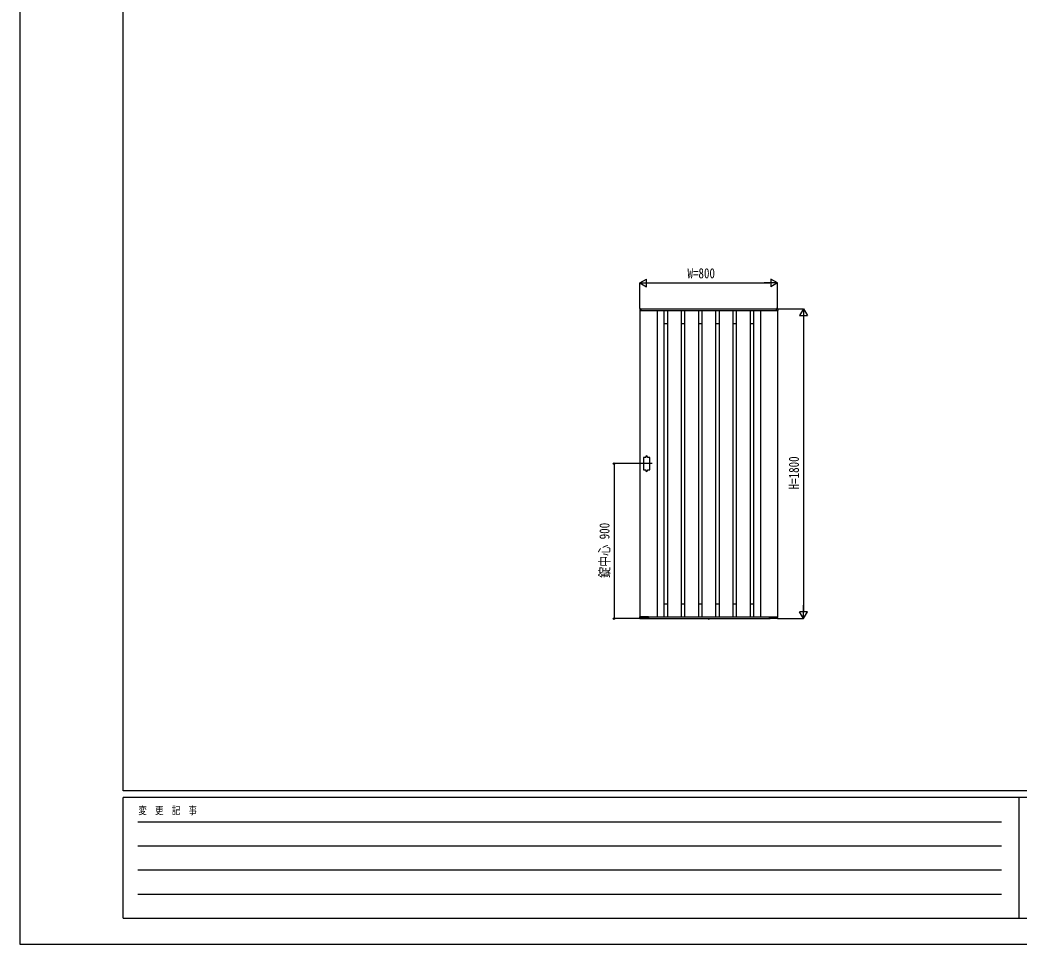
# Model space of a CAD drawing. Units: millimetres, scale not verified. Extents: x -8410 to 8410, y -5940 to 5940.
# Drawn here: x -8410 to -2602, y -5940 to -573 of the extents above; entities that cross this region are included whole.
import ezdxf
from ezdxf.enums import TextEntityAlignment as Align

# ---------------------------------------------------------------- set-up
doc = ezdxf.new("R2010")
doc.units = ezdxf.units.MM
doc.header["$LTSCALE"] = 30
for name, color, linetype in [('0-2_YKK_A1', 4, 'Continuous'), ('0-3_YKK_D', 6, 'Continuous'), ('0-4_YKK_ZWAK', 7, 'Continuous')]:
    doc.layers.add(name, color=color, linetype=linetype)
doc.styles.add('ＭＳ ゴシック', font='')
doc.styles.get('ＭＳ ゴシック').set_extended_font_data('MS Gothic')

msp = doc.modelspace()

# ---------------------------------------------------------------- linework, layer by layer
at = {"layer": '0-2_YKK_A1'}
for p, q in [((-4810.46, -2251.37), (-4810.46, -2259.5)), ((-4809.96, -2260), (-4809.96, -4040)), ((-4809.96, -2260), (-4009.96, -2260)), ((-4809.96, -2260), (-4803.26, -2260)), ((-4809.05, -2249.87), (-4803.49, -2249.53)), ((-4803.26, -2260), (-4803.26, -2260)), ((-4802.96, -2250), (-4016.96, -2250)), ((-4802.96, -2260), (-4802.96, -2250)), ((-4802.96, -2259.7), (-4802.96, -2250.03)), ((-4709.96, -2260), (-4709.96, -4040)), ((-4669.96, -2260), (-4669.96, -4040)), ((-4649.96, -2260), (-4649.96, -4040)), ((-4569.96, -2260), (-4569.96, -4040)), ((-4549.96, -2260), (-4549.96, -4040)), ((-4469.96, -2260), (-4469.96, -4040)), ((-4449.96, -2260), (-4449.96, -4040)), ((-4369.96, -2260), (-4369.96, -4040)), ((-4349.96, -2260), (-4349.96, -4040)), ((-4269.96, -2260), (-4269.96, -4040)), ((-4249.96, -2260), (-4249.96, -4040)), ((-4169.96, -2260), (-4169.96, -4040)), ((-4149.96, -2260), (-4149.96, -4040)), ((-4109.96, -2260), (-4109.96, -4040)), ((-4016.96, -2260), (-4016.96, -2250)), ((-4016.96, -2259.7), (-4016.96, -2250.03)), ((-4009.96, -2260), (-4016.66, -2260)), ((-4016.66, -2260), (-4016.66, -2260)), ((-4010.87, -2249.87), (-4016.43, -2249.53)), ((-4009.96, -2260), (-4009.96, -4040)), ((-4009.46, -2251.37), (-4009.46, -2259.5)), ((-4669.96, -2335), (-4649.96, -2335)), ((-4569.96, -2335), (-4549.96, -2335)), ((-4469.96, -2335), (-4449.96, -2335)), ((-4369.96, -2335), (-4349.96, -2335)), ((-4269.96, -2335), (-4249.96, -2335)), ((-4169.96, -2335), (-4149.96, -2335)), ((-4775.96, -3115), (-4775.96, -3110)), ((-4765.96, -3115), (-4765.96, -3110)), ((-4739.46, -3150), (-4802.46, -3150)), ((-4775.96, -3185), (-4775.96, -3190)), ((-4765.96, -3185), (-4765.96, -3190)), ((-4669.96, -3965), (-4649.96, -3965)), ((-4569.96, -3965), (-4549.96, -3965)), ((-4469.96, -3965), (-4449.96, -3965)), ((-4369.96, -3965), (-4349.96, -3965)), ((-4269.96, -3965), (-4249.96, -3965)), ((-4169.96, -3965), (-4149.96, -3965)), ((-4809.85, -4050.03), (-4810.43, -4040.53)), ((-4809.96, -4040), (-4009.96, -4040)), ((-4760.26, -4040), (-4809.93, -4040)), ((-4808.6, -4050.5), (-4809.35, -4050.5)), ((-4808.1, -4050.01), (-4808.07, -4048.19)), ((-4808.09, -4049.5), (-4761.79, -4049.5)), ((-4787.17, -4047.9), (-4807.75, -4047.9)), ((-4786.85, -4048.19), (-4786.84, -4049.01)), ((-4785.12, -4049.01), (-4785.1, -4048.19)), ((-4778.13, -4047.9), (-4784.79, -4047.9)), ((-4777.82, -4048.19), (-4777.8, -4049.01)), ((-4776.08, -4049.01), (-4776.07, -4048.19)), ((-4762.13, -4047.9), (-4775.75, -4047.9)), ((-4765.86, -4047.9), (-4765.84, -4049.01)), ((-4761.82, -4048.19), (-4761.79, -4049.99)), ((-4760.46, -4050.48), (-4761.29, -4050.48)), ((-4759.96, -4040), (-4759.96, -4050)), ((-4759.96, -4040.3), (-4759.96, -4049.98)), ((-4759.96, -4050), (-4059.96, -4050)), ((-4413.87, -4050.5), (-4413.78, -4050)), ((-4413.87, -4050.5), (-4413.7, -4051.47)), ((-4413.87, -4050.5), (-4406.05, -4050.5)), ((-4413.78, -4050), (-4406.14, -4050)), ((-4409.96, -4054.2), (-4409.96, -4050)), ((-4406.05, -4050.5), (-4406.22, -4051.47)), ((-4406.05, -4050.5), (-4406.14, -4050)), ((-4059.96, -4040), (-4059.96, -4050)), ((-4059.96, -4040.3), (-4059.96, -4049.98)), ((-4059.66, -4040), (-4009.99, -4040)), ((-4059.46, -4050.48), (-4058.63, -4050.48)), ((-4058.1, -4048.19), (-4058.13, -4049.99)), ((-4011.83, -4049.5), (-4058.13, -4049.5)), ((-4057.79, -4047.9), (-4044.17, -4047.9)), ((-4054.06, -4047.9), (-4054.08, -4049.01)), ((-4043.84, -4049.01), (-4043.85, -4048.19)), ((-4042.1, -4048.19), (-4042.12, -4049.01)), ((-4041.79, -4047.9), (-4035.13, -4047.9)), ((-4034.8, -4049.01), (-4034.82, -4048.19)), ((-4033.07, -4048.19), (-4033.08, -4049.01)), ((-4032.75, -4047.9), (-4012.17, -4047.9)), ((-4011.82, -4050.01), (-4011.85, -4048.19)), ((-4011.32, -4050.5), (-4010.57, -4050.5)), ((-4010.07, -4050.03), (-4009.49, -4040.53))]:
    msp.add_line(p, q, dxfattribs=at)
for points in [[(-4775.96, -3115), (-4789.96, -3115), (-4789.96, -3185), (-4775.96, -3185)], [(-4765.96, -3185), (-4751.96, -3185), (-4751.96, -3115), (-4765.96, -3115)], [(-4807.75, -4047.9), (-4807.89, -4047.93), (-4807.97, -4047.98), (-4808.01, -4048.03), (-4808.04, -4048.09), (-4808.06, -4048.14), (-4808.07, -4048.19)], [(-4786.85, -4048.19), (-4786.86, -4048.15), (-4786.87, -4048.1), (-4786.89, -4048.05), (-4786.92, -4048.01), (-4786.97, -4047.96), (-4787.05, -4047.92), (-4787.17, -4047.9)], [(-4784.79, -4047.9), (-4784.92, -4047.93), (-4785, -4047.98), (-4785.05, -4048.03), (-4785.08, -4048.09), (-4785.09, -4048.14), (-4785.1, -4048.19)], [(-4777.82, -4048.19), (-4777.82, -4048.15), (-4777.83, -4048.1), (-4777.86, -4048.05), (-4777.89, -4048.01), (-4777.94, -4047.96), (-4778.01, -4047.92), (-4778.13, -4047.9)], [(-4775.75, -4047.9), (-4775.89, -4047.93), (-4775.97, -4047.98), (-4776.01, -4048.03), (-4776.04, -4048.09), (-4776.06, -4048.14), (-4776.07, -4048.19)], [(-4761.82, -4048.19), (-4761.82, -4048.15), (-4761.83, -4048.1), (-4761.86, -4048.05), (-4761.89, -4048.01), (-4761.94, -4047.96), (-4762.01, -4047.92), (-4762.13, -4047.9)], [(-4412.26, -4052.58), (-4411.11, -4050.26), (-4409.96, -4049.65)], [(-4407.66, -4052.58), (-4408.82, -4050.26), (-4409.96, -4049.65)], [(-4058.1, -4048.19), (-4058.1, -4048.15), (-4058.09, -4048.1), (-4058.06, -4048.05), (-4058.03, -4048.01), (-4057.98, -4047.96), (-4057.91, -4047.92), (-4057.79, -4047.9)], [(-4044.17, -4047.9), (-4044.03, -4047.93), (-4043.96, -4047.98), (-4043.91, -4048.03), (-4043.88, -4048.09), (-4043.86, -4048.14), (-4043.85, -4048.19)], [(-4042.1, -4048.19), (-4042.1, -4048.15), (-4042.09, -4048.1), (-4042.06, -4048.05), (-4042.03, -4048.01), (-4041.98, -4047.96), (-4041.91, -4047.92), (-4041.79, -4047.9)], [(-4035.13, -4047.9), (-4035, -4047.93), (-4034.92, -4047.98), (-4034.87, -4048.03), (-4034.84, -4048.09), (-4034.83, -4048.14), (-4034.82, -4048.19)], [(-4033.07, -4048.19), (-4033.06, -4048.15), (-4033.05, -4048.1), (-4033.03, -4048.05), (-4033, -4048.01), (-4032.95, -4047.96), (-4032.87, -4047.92), (-4032.75, -4047.9)], [(-4012.17, -4047.9), (-4012.03, -4047.93), (-4011.96, -4047.98), (-4011.91, -4048.03), (-4011.88, -4048.09), (-4011.86, -4048.14), (-4011.85, -4048.19)]]:
    msp.add_lwpolyline(points, dxfattribs=at)
for centre, radius, start, end in [((-4808.96, -2251.37), 1.5, 93.5, 180), ((-4809.96, -2259.5), 0.5, 180, 270), ((-4803.46, -2250.03), 0.5, 0, 93.5), ((-4803.26, -2259.7), 0.3, 270, 0), ((-4016.46, -2250.03), 0.5, 86.5, 180), ((-4016.66, -2259.7), 0.3, 180, 270), ((-4010.96, -2251.37), 1.5, 0, 86.5), ((-4009.96, -2259.5), 0.5, 270, 0), ((-4770.96, -3110), 5, 0, 180), ((-4770.96, -3190), 5, 180, 0), ((-4809.93, -4040.5), 0.5, 90, 183.5), ((-4809.35, -4050), 0.5, 183.5, 269.21081), ((-4808.6, -4050), 0.5, 269.18971, 359), ((-4786.34, -4049), 0.5, 181, 270), ((-4785.62, -4049), 0.5, 270, 359), ((-4777.3, -4049), 0.5, 181, 270), ((-4776.58, -4049), 0.5, 270, 359), ((-4765.34, -4049), 0.5, 181, 270), ((-4761.29, -4049.98), 0.5, 181.0014, 270.00152), ((-4760.46, -4049.98), 0.5, 270, 0), ((-4760.26, -4040.3), 0.3, 0, 90), ((-4412.81, -4051.32), 0.9, 190, 239.36409), ((-4409.96, -4046.5), 6.5, 239.36409, 300.63591), ((-4407.11, -4051.32), 0.9, 300.63591, 350), ((-4059.66, -4040.3), 0.3, 90, 180), ((-4059.46, -4049.98), 0.5, 180, 270), ((-4058.63, -4049.98), 0.5, 269.99848, 358.9986), ((-4054.58, -4049), 0.5, 270, 359), ((-4043.34, -4049), 0.5, 181, 270), ((-4042.62, -4049), 0.5, 270, 359), ((-4034.3, -4049), 0.5, 181, 270), ((-4033.58, -4049), 0.5, 270, 359), ((-4011.32, -4050), 0.5, 181, 270.81029), ((-4010.57, -4050), 0.5, 270.78919, 356.5), ((-4009.99, -4040.5), 0.5, 356.5, 90)]:
    msp.add_arc(centre, radius, start, end, dxfattribs=at)
at = {"layer": '0-3_YKK_D'}
for p, q in [((-4809.96, -2100), (-4770.99, -2077.5)), ((-4770.99, -2122.5), (-4770.99, -2077.5)), ((-4009.96, -2100), (-4048.93, -2077.5)), ((-4048.93, -2077.5), (-4048.93, -2122.5)), ((-4809.96, -2249), (-4809.96, -2099)), ((-4809.96, -2100), (-4770.99, -2122.5)), ((-4809.96, -2100), (-4732.02, -2100)), ((-4764.96, -2100), (-4054.96, -2100)), ((-4009.96, -2100), (-4087.9, -2100)), ((-4009.96, -2100), (-4048.93, -2122.5)), ((-4009.96, -2249), (-4009.96, -2099)), ((-4008.96, -2250), (-3858.96, -2250)), ((-3859.96, -2250), (-3882.46, -2288.97)), ((-3859.96, -2250), (-3837.46, -2288.97)), ((-3859.96, -2250), (-3859.96, -2327.94)), ((-3882.46, -2288.97), (-3837.46, -2288.97)), ((-3859.96, -2295), (-3859.96, -4005)), ((-4803.46, -3150), (-4960.96, -3150)), ((-4959.96, -3150), (-4959.96, -4050)), ((-3859.96, -4050), (-3859.96, -3972.06)), ((-4810.96, -4050), (-4960.96, -4050)), ((-4008.96, -4050), (-3858.96, -4050)), ((-3859.96, -4050), (-3882.46, -4011.03)), ((-3837.46, -4011.03), (-3882.46, -4011.03)), ((-3859.96, -4050), (-3837.46, -4011.03))]:
    msp.add_line(p, q, dxfattribs=at)
for centre in [(-4959.96, -3150), (-4959.96, -4050)]:
    msp.add_circle(centre, 4.25, dxfattribs=at)
at = {"layer": '0-4_YKK_ZWAK'}
for p, q in [((-7809.96, -5050), (-7809.96, 5550)), ((7790.04, -5050), (-7809.96, -5050)), ((-2609.96, -5090), (-7809.96, -5090)), ((-7809.96, -5790), (-7809.96, -5090)), ((-2609.96, -5090), (-2609.96, -5790)), ((-9.96, -5090), (-2609.96, -5090)), ((-7724.96, -5230), (-2709.96, -5230)), ((-7724.96, -5370), (-2709.96, -5370)), ((-7724.96, -5510), (-2709.96, -5510)), ((-7724.96, -5650), (-2709.96, -5650)), ((-7809.96, -5790), (-2609.96, -5790)), ((-2609.96, -5790), (-9.96, -5790))]:
    msp.add_line(p, q, dxfattribs=at)
msp.add_lwpolyline([(-8410, -5940), (8410, -5940), (8410, 5940), (-8410, 5940)], close=True, dxfattribs=at)

# ---------------------------------------------------------------- texts
at = {"layer": '0-3_YKK_D', "style": 'ＭＳ ゴシック', "width": 0.8}
msp.add_text('W=800', height=58.65, dxfattribs=at).set_placement((-4533.69, -2091), align=Align.BOTTOM_LEFT)
for s, p in [('H=1800', (-3868.96, -3299.33)), ('錠中心 900', (-4968.96, -3813.33))]:
    msp.add_text(s, height=58.65, rotation=90, dxfattribs=at).set_placement(p, align=Align.BOTTOM_LEFT)
at = {"layer": '0-4_YKK_ZWAK', "style": 'ＭＳ ゴシック', "width": 0.8}
msp.add_text('変  更  記  事', height=43.99, dxfattribs=at).set_placement((-7722.62, -5200), align=Align.BOTTOM_LEFT)

doc.saveas('drawing.dxf')
